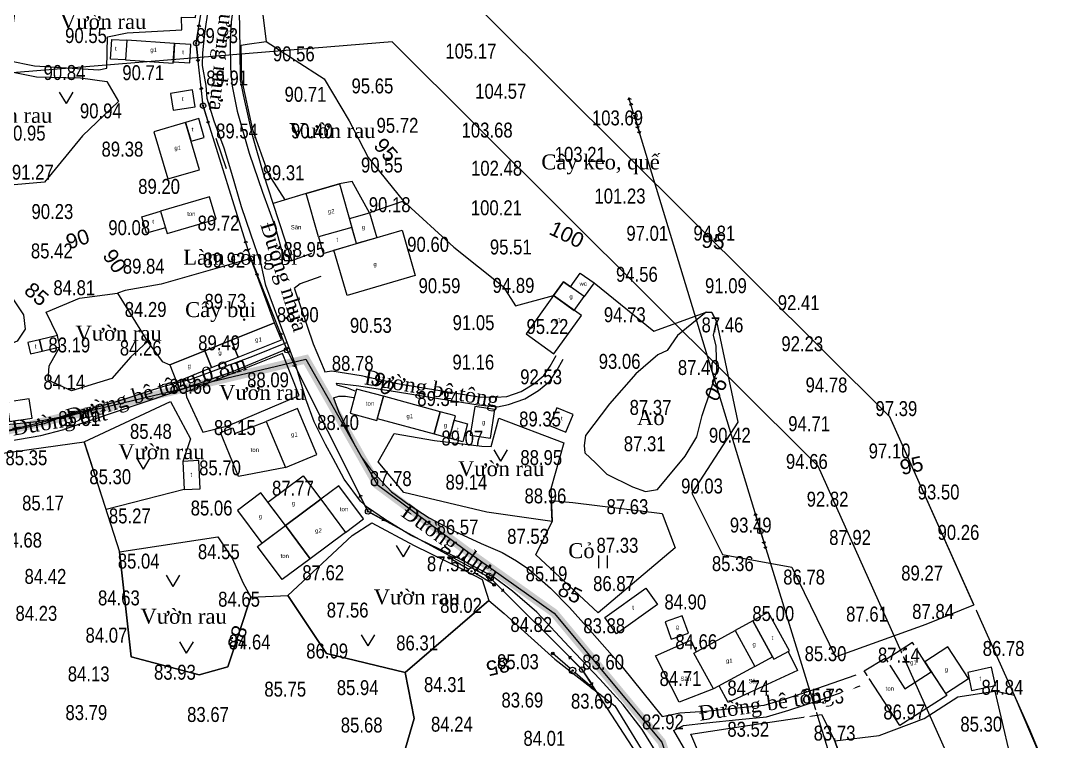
# Model space of a CAD drawing. Header units: metres. Extents: x 429565 to 431255, y 2472510 to 2473324.
# Drawn here: x 429874.8 to 430120.7, y 2472977.6 to 2473146.4 of the extents above; entities that cross this region are included whole.
import ezdxf
from ezdxf.enums import TextEntityAlignment as Align

# ---------------------------------------------------------------- set-up
doc = ezdxf.new("R2010")
doc.units = ezdxf.units.M
doc.set_wipeout_variables(frame=1)
doc.layers.get('0').update_dxf_attribs({"color": 50})
for name, color, linetype in [('BV_Ten_Chugiai', 7, 'Continuous'), ('cdct', 7, 'Continuous'), ('cdht', 7, 'Continuous'), ('co2000', 3, 'Continuous'), ('Docao', 7, 'Continuous'), ('duong', 9, 'Continuous'), ('duongdien', 233, 'Continuous'), ('Ghichu', 7, 'Continuous'), ('hanh nha', 6, 'Continuous'), ('MHBS_DongMuc', 3, 'Continuous'), ('nha', 6, 'Continuous'), ('RG', 3, 'Continuous'), ('San', 2, 'Continuous'), ('thuyhe', 4, 'Continuous'), ('tuong', 1, 'Continuous')]:
    doc.layers.add(name, color=color, linetype=linetype)
for name, color, linetype, lineweight in [('PLine_5', 2, 'Continuous', 0), ('PLine_74', 74, 'Continuous', 0), ('rau 2000', 3, 'Continuous', 0)]:
    doc.layers.add(name, color=color, linetype=linetype, lineweight=lineweight)
doc.styles.add('ghichu', font='times.ttf', dxfattribs={"height": 1.5})
doc.styles.get("Standard").update_dxf_attribs({"font": 'arial.ttf'})
doc.linetypes.add('DUONG_MEP_NUOC', pattern='A,0.2,[130,ltypeshp.shx,S=0.15,R=0,X=0,Y=0.15],0.05,[130,ltypeshp.shx,S=0.15,R=0,X=0,Y=0.15],1', length=1.25)
doc.linetypes.add('DUONG_MEP_NUOC1', pattern='A,0.2,[130,ltypeshp.shx,S=0.15,R=0,X=0,Y=-0.15],0.05,[130,ltypeshp.shx,S=0.15,R=0,X=0,Y=-0.15],1', length=1.25)
doc.linetypes.add('HDPE710', pattern='A,1,-0.3,["HDPE 710",Standard,S=0.1,R=0,X=-0.1,Y=-0.05],-0.8', length=2.1)
doc.linetypes.add('R_GIOI_TV', pattern='A,0,[133,ltypeshp.shx,S=0.04,R=0,X=-0.03,Y=0],-0.5', length=0.5)
doc.linetypes.add('TUONG_XAY', pattern='A,0.1,[130,ltypeshp.shx,S=0.15,R=-90,X=0,Y=0.12],0.05,[130,ltypeshp.shx,S=0.15,R=-90,X=-0.05,Y=0.24],0.01,[130,ltypeshp.shx,S=0.12,R=0,X=0.09,Y=0.12],0.01,[130,ltypeshp.shx,S=0.12,R=0,X=-0.22,Y=0.12],2.4', length=2.57)

# ---------------------------------------------------------------- blocks, each defined once
blk = doc.blocks.new('ttin')
for points in [[(-1.9, 0, 1), (-2.1, 0, 1)], [(-0.045, 0, 1), (0.045, 0, 1)], [(1.9, 0, 1), (2.1, 0, 1)]]:
    blk.add_hatch(color=256).paths.add_polyline_path(points)
for points in [[(-2, 0), (-0.25, 0)], [(0.25, 0), (2, 0)]]:
    blk.add_lwpolyline(points)
for centre, radius in [((-2, 0), 0.1), ((0, 0), 0.25), ((0, 0), 0.0452), ((2, 0), 0.1)]:
    blk.add_circle(centre, radius)
blk = doc.blocks.new('hathe_dynamic')
at = {"layer": 'cdht'}
blk.add_hatch(color=256, dxfattribs=at).paths.add_polyline_path([(0.05, 0, 1), (-0.05, 0, 1)])
for p, q in [((0.25, 0), (1.75, 0)), ((1.75, 0), (1.558, 0.161)), ((1.75, 0), (1.558, -0.161))]:
    blk.add_line(p, q, dxfattribs=at)
for radius in [0.25, 0.05]:
    blk.add_circle((0, 0), radius, dxfattribs=at)
blk = doc.blocks.new('caothe_dynamic')
at = {"layer": 'cdct'}
blk.add_hatch(color=256, dxfattribs=at).paths.add_polyline_path([(0.05, 0, 1), (-0.05, 0, 1)])
for p, q in [((0.25, 0), (1.75, 0)), ((1.25, 0), (1.058, 0.161)), ((1.25, 0), (1.058, -0.161)), ((1.75, 0), (1.558, 0.161)), ((1.75, 0), (1.558, -0.161))]:
    blk.add_line(p, q, dxfattribs=at)
for radius in [0.25, 0.05]:
    blk.add_circle((0, 0), radius, dxfattribs=at)
blk = doc.blocks.new('cothap')
for p, q in [((-0.214, 0.74), (-0.214, -0.01)), ((0.286, 0.74), (0.286, -0.01))]:
    blk.add_line(p, q)
blk = doc.blocks.new('rau')
for q in [(-0.45, 0.75), (0.45, 0.75)]:
    blk.add_line((0, 0), q)
blk = doc.blocks.new('A$Ce915ad33')
at = {"layer": 'duong', "color": 8}
for points in [[(430023.39, 2472975.61), (430020.28, 2472980.52), (430015.86, 2472986.3), (430010.4, 2472992.26), (430003.21, 2472999.83), (429995.63, 2473007.99), (429989.96, 2473012.86), (429985.37, 2473016.35), (429977.22, 2473020.64), (429966.04, 2473025.98), (429960.19, 2473029.56), (429956, 2473032.45), (429954.33, 2473033.93), (429950.52, 2473039.07), (429947.96, 2473043.98), (429946.15, 2473047.19), (429943.48, 2473052.5), (429941.57, 2473057.83), (429939.37, 2473065.25), (429937.65, 2473069.85), (429935.19, 2473076.24), (429932.14, 2473084.45), (429931.08, 2473089.41), (429928.63, 2473096.48), (429926.48, 2473102.9), (429924.2, 2473110.68), (429922.41, 2473116.59), (429920.09, 2473122.93), (429918.41, 2473128.22), (429918.21, 2473131.28), (429917.37, 2473136), (429917.4, 2473138.94), (429917.89, 2473143.42), (429918.72, 2473149.39)], [(429926.78, 2473160.81), (429924.95, 2473152.94), (429924.03, 2473146.17), (429923.82, 2473141.15), (429923.93, 2473135.36), (429924.28, 2473131.14), (429925.44, 2473125.27), (429928.28, 2473115.44), (429931.38, 2473106.28), (429934.35, 2473098.22), (429936.28, 2473091.12), (429936.56, 2473090.31)], [(429936.56, 2473090.31), (429937.41, 2473090.28), (429938.25, 2473090.27), (429942.91, 2473092.04)], [(429871.73, 2473048.04), (429879.49, 2473049.31), (429884.89, 2473050.7)], [(429945.02, 2473086.52), (429940.22, 2473084.83), (429938.82, 2473083.77)], [(429938.82, 2473083.77), (429938.86, 2473083.64), (429943.28, 2473070.76), (429945.81, 2473064.73), (429945.98, 2473064.22)], [(429937.17, 2473071.11), (429929.05, 2473067.86), (429914.39, 2473062.39), (429907.93, 2473060.69), (429897.4, 2473057.28), (429884.07, 2473053.51)], [(429937.68, 2473069.78), (429936.85, 2473069.49), (429924.15, 2473064.18), (429909.6, 2473059.09), (429884.89, 2473050.7)], [(429945.98, 2473064.22), (429947.62, 2473064.48), (429947.62, 2473064.48), (429954.51, 2473063.36), (429963.38, 2473061.46), (429973.38, 2473059.8), (429982.06, 2473058.39), (429986.06, 2473058.33), (429988.61, 2473058.47), (429992, 2473059.66), (429994.9, 2473061.4), (429997.25, 2473063.36), (429998.74, 2473065.53), (430000.18, 2473068.1)], [(429948.7, 2473061.58), (429948.7, 2473061.58), (429953.98, 2473060.93), (429963.03, 2473059.58), (429973.07, 2473057.92), (429981.89, 2473056.48), (429986.42, 2473056.02), (429988.98, 2473056.58), (429992.81, 2473057.93), (429996.01, 2473059.84), (429998.67, 2473062.06), (430000.36, 2473064.52), (430001.84, 2473067.17)], [(429948.05, 2473058.16), (429949.3, 2473058.51), (429950.81, 2473058.53), (429952.68, 2473058.23)], [(429948.05, 2473058.16), (429949.17, 2473054.92), (429952.75, 2473047.47), (429954.58, 2473044.25), (429956.7, 2473041.42), (429959.34, 2473038.53), (429961.61, 2473036.17), (429965.77, 2473033.1), (429970.43, 2473030.08), (429976.37, 2473026.92), (429982.63, 2473024.06), (429987.54, 2473021.9), (429990.88, 2473020.02), (429993.77, 2473018.06), (429998.87, 2473013.55), (430003.26, 2473009.05), (430008.57, 2473003.1), (430015.65, 2472995.13), (430025.03, 2472983.56)], [(430025.03, 2472983.56), (430029.11, 2472984.4), (430035.11, 2472984.76), (430042.63, 2472985.58), (430048.9, 2472986.18), (430053.86, 2472987.65), (430061.21, 2472990.08), (430070.45, 2472993.33)], [(430027.64, 2472980.25), (430029.95, 2472981.46), (430035.4, 2472982.02), (430042.91, 2472982.84), (430049.43, 2472983.46), (430054.69, 2472985.03), (430062.09, 2472987.48), (430071.36, 2472990.73)], [(430027.64, 2472980.25), (430031.88, 2472972.98), (430034.35, 2472967.07), (430035.51, 2472961.53), (430036.14, 2472957.3), (430036.85, 2472949.29)]]:
    blk.add_lwpolyline(points, dxfattribs=at)
for points, elevation in [([(429884.07, 2473053.51), (429880.25, 2473052.08), (429873.05, 2473050.57), (429867.13, 2473049.37), (429862.13, 2473048.11), (429859.47, 2473048.21), (429856.51, 2473048.61), (429853.94, 2473049.49), (429851.28, 2473053.04), (429849.16, 2473057.43), (429847.29, 2473062.45), (429843.73, 2473069.89), (429841.34, 2473075.52), (429839.36, 2473081.24), (429836.44, 2473086.53), (429834.15, 2473091.03), (429832.5, 2473095.13), (429830.92, 2473098.84), (429829.34, 2473101.88)], 85.44), ([(429953.12, 2473059.68), (429951.13, 2473060.51), (429949.64, 2473060.85), (429948.89, 2473061.11), (429948.7, 2473061.58)], 89.11)]:
    blk.add_lwpolyline(points, dxfattribs=dict(at, elevation=elevation))
at = {"layer": 'duongdien', "color": 8}
for points in [[(430260.73, 2472887.86), (430225.03, 2472875.26), (430190.84, 2472867.37), (430166.42, 2472854.58), (430143.13, 2472842.98), (430112.57, 2472815.79), (430077.95, 2472795.6), (430073.14, 2472832.43), (430054.73, 2472868.05), (430034.11, 2472899.55), (430027.76, 2472936.82), (430027.78, 2472961.36), (430006.26, 2472994.53), (429984.8, 2473015.92), (429956.1, 2473031.54), (429937.13, 2473069.32), (429928.67, 2473090.76), (429917.46, 2473126.54), (429915.86, 2473141.2), (429921.86, 2473178.19)], [(430018.47, 2473124.2), (430048.01, 2473026.94), (430092.82, 2472881.6), (430141.29, 2472651.85)]]:
    blk.add_lwpolyline(points, dxfattribs=at)
at = {"layer": 'nha', "color": 8}
for points in [[(429899.58, 2473141.86), (429899.29, 2473137.25), (429895.82, 2473137.47), (429896.11, 2473142.08)], [(429899.29, 2473137.25), (429910.5, 2473136.54), (429910.79, 2473141.15), (429899.58, 2473141.86)], [(429910.79, 2473141.15), (429910.52, 2473136.85), (429914.33, 2473136.61), (429914.6, 2473140.91)], [(429909.87, 2473129.44), (429910.47, 2473125.54), (429915.6, 2473126.32), (429915, 2473130.23)], [(429909.21, 2473109.39), (429916.61, 2473111.55), (429913.38, 2473122.62), (429905.97, 2473120.45)], [(429913.38, 2473122.62), (429914.67, 2473118.21), (429917.75, 2473119.11), (429916.47, 2473123.52)], [(429941.63, 2473106.03), (429949.43, 2473108.25), (429952.32, 2473098.05), (429944.53, 2473095.83)], [(429907.5, 2473101.86), (429909.05, 2473096.63), (429920.52, 2473100.01), (429918.97, 2473105.25)], [(429907.5, 2473101.86), (429908.65, 2473097.98), (429904.24, 2473096.68), (429903.09, 2473100.56)], [(429953.4, 2473094.26), (429951.73, 2473100.13), (429956.47, 2473101.47), (429958.14, 2473095.61)], [(429952.32, 2473098.05), (429944.53, 2473095.83), (429945.62, 2473091.98), (429953.4, 2473094.26)], [(429948.13, 2473092.72), (429964.08, 2473097.39), (429967.17, 2473086.8), (429951.22, 2473082.14)], [(430006.72, 2473081.84), (430003.5, 2473084.14), (430005.81, 2473087.37), (430009.03, 2473085.06)], [(429999.55, 2473082.09), (430004.41, 2473078.61), (430006.72, 2473081.84), (430001.86, 2473085.32)], [(429993.14, 2473073.14), (429999.65, 2473068.47), (430006.07, 2473077.42), (429999.55, 2473082.09)], [(429924.08, 2473071.68), (429925.67, 2473067.71), (429935.81, 2473071.76), (429934.22, 2473075.74)], [(429879.18, 2473071.76), (429879.8, 2473069.11), (429883.95, 2473070.07), (429883.34, 2473072.72)], [(429876.46, 2473071.13), (429877.08, 2473068.48), (429879.8, 2473069.11), (429879.18, 2473071.76)], [(429925.67, 2473067.71), (429924.08, 2473071.68), (429917.88, 2473069.19), (429919.47, 2473065.22)], [(429919.47, 2473065.22), (429917.88, 2473069.19), (429909.66, 2473065.9), (429911.25, 2473061.93)], [(429871.5, 2473057.12), (429872.15, 2473052.62), (429877.42, 2473053.38), (429876.77, 2473057.88)], [(429953.43, 2473060.21), (429951.9, 2473054.58), (429958.16, 2473052.88), (429959.69, 2473058.51)], [(429959.69, 2473058.51), (429958.28, 2473053.32), (429971.6, 2473049.7), (429973.01, 2473054.89)], [(429932.28, 2473052.63), (429936.78, 2473041.86), (429944.09, 2473044.9), (429939.59, 2473055.68)], [(429981.09, 2473056.15), (429980.05, 2473049.43), (429984.75, 2473048.71), (429985.79, 2473055.43)], [(429998.63, 2473051.69), (430002.42, 2473050.13), (430004.12, 2473054.27), (430000.32, 2473055.82)], [(429973.01, 2473054.89), (429971.6, 2473049.7), (429975.15, 2473048.73), (429976.56, 2473053.92)], [(429975.15, 2473048.73), (429976.28, 2473052.89), (429979.4, 2473052.04), (429978.27, 2473047.88)], [(429913.02, 2473036.65), (429916.76, 2473036.83), (429916.45, 2473043.44), (429912.71, 2473043.26)], [(429945.02, 2473034.4), (429936.74, 2473028.23), (429932.63, 2473033.74), (429940.92, 2473039.91)], [(429931.23, 2473024.11), (429936.74, 2473028.23), (429931.03, 2473035.88), (429925.52, 2473031.77)], [(429945.02, 2473034.4), (429950.82, 2473026.63), (429955.05, 2473029.79), (429949.25, 2473037.56)], [(429936.74, 2473028.23), (429945.02, 2473034.4), (429950.82, 2473026.63), (429942.54, 2473020.45)], [(429936.74, 2473028.23), (429942.54, 2473020.45), (429936, 2473015.58), (429930.2, 2473023.35)], [(430011.59, 2473006.73), (430021.15, 2473013.57), (430023.88, 2473009.75), (430014.32, 2473002.91)], [(430025.69, 2473005.73), (430027.13, 2473001.63), (430031.15, 2473003.04), (430029.71, 2473007.14)], [(430046.21, 2473005.95), (430051.16, 2472996.94), (430054.79, 2472998.93), (430049.85, 2473007.94)], [(430042.08, 2473003.69), (430046.69, 2472995.27), (430050.82, 2472997.53), (430046.21, 2473005.95)], [(430032.43, 2472998.4), (430042.08, 2473003.69), (430046.69, 2472995.27), (430037.03, 2472989.98)], [(430077.42, 2472996.86), (430081.81, 2472990.02), (430088.02, 2472994.01), (430083.63, 2473000.85)], [(430086.51, 2472996.36), (430091.35, 2472988.94), (430096.74, 2472992.45), (430091.9, 2472999.87)], [(430102.15, 2472995.06), (430096.56, 2472993.88), (430097.46, 2472989.61), (430103.05, 2472990.79)]]:
    blk.add_lwpolyline(points, close=True, dxfattribs=at)
for points in [[(429941.63, 2473106.03), (429933.86, 2473103.63)], [(429936.78, 2473041.86), (429925.73, 2473039.77), (429921.54, 2473050.07), (429924.43, 2473051.12), (429924.93, 2473049.78), (429932.28, 2473052.63)], [(430088.02, 2472994.01), (430091.65, 2472988.47), (430080.68, 2472981.41), (430072.33, 2472994.24), (430077.23, 2472997.21), (430077.42, 2472996.86)]]:
    blk.add_lwpolyline(points, dxfattribs=at)
at = {"layer": 'PLine_5', "color": 8, "flags": 128}
blk.add_lwpolyline([(429754.27, 2473022.57), (429941.54, 2473067.17), (429958.23, 2473037.84), (429978.95, 2473022.51), (429999.72, 2473007.75), (430024.9, 2472977.52), (430034.18, 2472949.16), (430036.48, 2472913.39), (430043.03, 2472893.46), (430064.68, 2472863.45), (430078.43, 2472825.38), (430082.49, 2472806.16), (430106.62, 2472818.28), (430137.55, 2472844.98), (430177.62, 2472868.19), (430229.07, 2472883.78), (430231, 2472883.79), (430268.55, 2472897.01)], dxfattribs=at)
at = {"layer": 'PLine_74', "color": 8, "flags": 128}
for points in [[(430755.16, 2472869.51), (430572.78, 2472900.71), (430404.39, 2472985.78), (430266.67, 2472993.77), (430127.6, 2472940.94), (430111.2, 2472980.26), (430078.3, 2473053.71), (429969.3, 2473162.16), (429793.99, 2473147.91), (429784.41, 2473322.08), (429565.63, 2473315.24), (429616.9, 2472965.41), (429670.7, 2472871.67), (429837.73, 2472692.12), (429864, 2472597.41), (430001.8, 2472600.69), (430068.37, 2472706.22), (430291.61, 2472819.2), (430384.04, 2472791.81), (430513.54, 2472748.35), (430684.57, 2472710.27)], [(430745.85, 2472850.81), (430566.44, 2472881.51), (430399.08, 2472966.06), (430269.78, 2472973.55), (430116.59, 2472915.37), (430092.84, 2472972.32), (430061.56, 2473042.15), (429961.73, 2473141.48), (429775.15, 2473126.31), (429765.51, 2473301.48), (429588.67, 2473295.95), (429636.14, 2472972.07), (429636.14, 2472972.07), (429686.91, 2472883.62), (429855.7, 2472702.17), (429879.11, 2472617.77), (429990.6, 2472620.43), (430054.41, 2472721.57), (430289.67, 2472840.63), (430390.06, 2472810.88), (430518.91, 2472767.64), (430692.33, 2472729.03)], [(430745.85, 2472850.81), (430566.44, 2472881.51), (430399.08, 2472966.06), (430269.78, 2472973.55), (430116.59, 2472915.37), (430092.84, 2472972.32), (430061.56, 2473042.15), (429961.73, 2473141.48), (429775.15, 2473126.31), (429765.51, 2473301.48), (429588.67, 2473295.95), (429636.14, 2472972.07), (429636.14, 2472972.07), (429686.91, 2472883.62), (429855.7, 2472702.17), (429879.11, 2472617.77), (429990.6, 2472620.43), (430054.41, 2472721.57), (430289.67, 2472840.63), (430390.06, 2472810.88), (430518.91, 2472767.64), (430692.33, 2472729.03)]]:
    blk.add_lwpolyline(points, dxfattribs=at)
at = {"layer": 'RG', "color": 8, "linetype": 'R_GIOI_TV', "ltscale": 3}
for points in [[(429930.03, 2473158.96), (429932.28, 2473141.6), (429945.83, 2473132.86), (429951.71, 2473122.97), (429956.16, 2473114.41), (429964.41, 2473104.23), (429976.19, 2473093.43), (429987.77, 2473084.2), (429990.61, 2473079.73), (429999.55, 2473082.09), (430001.86, 2473085.32), (430003.5, 2473084.14), (430005.81, 2473087.37), (430009.03, 2473085.06), (430023.05, 2473073.75), (430035.3, 2473078.24), (430036.6, 2473078.16), (430037.68, 2473076.07), (430042.73, 2473052.49), (430031.92, 2473035.83), (430039.09, 2473021.45), (430055.36, 2473018.52), (430065.55, 2472997.49), (430086.84, 2473005.19), (430098.02, 2473009.67), (430078.3, 2473053.71), (429969.3, 2473162.16)], [(429889.4, 2473055.39), (429883.79, 2473053.57), (429878.54, 2473052.54), (429868.33, 2473051.54), (429855.26, 2473050.38), (429853.25, 2473056.33), (429850.87, 2473063.9)]]:
    blk.add_lwpolyline(points, dxfattribs=at)
for points in [[(429873.57, 2473149.92), (429871.84, 2473137.1), (429878, 2473135.88), (429893.08, 2473134.91), (429894.94, 2473135.36), (429895.07, 2473142.67), (429899.69, 2473143.64), (429912.47, 2473144.28), (429912.4, 2473147.29), (429915.68, 2473147.23), (429916.32, 2473154.47), (429908.3, 2473153.83), (429886.24, 2473152.15), (429885.09, 2473150.74), (429879.29, 2473150.47), (429879.12, 2473154.12), (429872.08, 2473153.61)], [(429894.92, 2473132.19), (429897.66, 2473127.53), (429889.25, 2473119.5), (429880.29, 2473108.63), (429868.68, 2473107.62), (429857.17, 2473112.74), (429846.38, 2473124.24), (429843.82, 2473130.45), (429839.14, 2473141.17), (429855.41, 2473145.65), (429859.16, 2473142.27), (429865.56, 2473135.87), (429878.45, 2473133.32), (429888.78, 2473133.04)], [(429927.76, 2473140.96), (429932.28, 2473141.6), (429945.83, 2473132.86), (429951.71, 2473122.97), (429956.16, 2473114.41), (429964.41, 2473104.23), (429956.47, 2473101.47), (429952.36, 2473108.82), (429949.43, 2473108.25), (429941.63, 2473106.03), (429936.66, 2473104.5), (429932.83, 2473110.58), (429929.1, 2473120.89), (429926.56, 2473132.77), (429926.39, 2473140.74)], [(429897.45, 2473082.66), (429904.44, 2473071.33), (429907.85, 2473066.69), (429909.66, 2473065.9), (429917.88, 2473069.19), (429924.08, 2473071.68), (429934.22, 2473075.74), (429928.67, 2473090.76), (429920.77, 2473088.49), (429907.67, 2473084.76), (429899.21, 2473083.29)], [(429897.45, 2473082.66), (429904.44, 2473071.33), (429900.55, 2473067.76), (429896.13, 2473062.64), (429886.65, 2473059.77), (429881.21, 2473062.25), (429881.45, 2473065.67), (429883.95, 2473070.07), (429883.34, 2473072.72), (429880.75, 2473078.24), (429888.51, 2473081.5)], [(429913.6, 2473058.36), (429917.44, 2473050.15), (429923.25, 2473051.57), (429939.97, 2473058.69), (429936.09, 2473068.53), (429913.4, 2473059.5)], [(429894.74, 2473032), (429889.65, 2473047.83), (429909.86, 2473057.31), (429914.53, 2473048.55), (429912.71, 2473043.26), (429913.02, 2473036.65)], [(429761.38, 2473031.72), (429789.03, 2473055.32), (429813.99, 2473048.79), (429826.67, 2473049.18), (429827.82, 2473035.36), (429860.46, 2473043.81), (429889.65, 2473047.83), (429897.91, 2473022.13), (429900.64, 2472997.49), (429916.57, 2472993.27), (429923.3, 2472995.19), (429928.67, 2473011.5), (429937.31, 2473011.88), (429946.34, 2472998.26), (429964.77, 2472993.85), (429966.88, 2472983.1), (429959.39, 2472957.4), (429885.85, 2472949.53), (429854.55, 2472960.85), (429813.84, 2472983.68), (429793.87, 2472993.27), (429773.63, 2473006.19), (429765.57, 2473015.98)], [(429986.71, 2473053.41), (430001.93, 2473047.58), (429998.88, 2473036.81), (429999.21, 2473029.17), (429983.91, 2473031.38), (429964.5, 2473035.99), (429958.49, 2473043.14), (429962.19, 2473049.8), (429971.65, 2473048.15), (429982.76, 2473046.84), (429984.98, 2473046.75)], [(430004.07, 2473033.66), (430024.96, 2473031.06), (430028.07, 2473023.03), (430010.04, 2473007.83), (429995.44, 2473021.38), (429999.21, 2473029.17), (429999, 2473034.15)], [(429984.41, 2473010.67), (429964.77, 2472993.85), (429946.34, 2472998.26), (429937.31, 2473011.88), (429952.36, 2473025.9), (429957.02, 2473028.89), (429966.9, 2473023.54), (429977.94, 2473018.19), (429982.8, 2473015.59)], [(429928.67, 2473011.5), (429923.3, 2472995.19), (429916.57, 2472993.27), (429900.64, 2472997.49), (429897.91, 2473022.13), (429920.95, 2473025.58), (429924.39, 2473020.43), (429926.81, 2473014.89)], [(430025.54, 2472954.12), (430008.16, 2472953.94), (429988.1, 2472953.05), (429974.56, 2472950), (429959.39, 2472957.4), (429966.88, 2472983.1), (429964.77, 2472993.85), (429984.41, 2473010.67), (429987.99, 2473007.63), (429999.82, 2472996.98), (430013.9, 2472986.02), (430022.41, 2472972.15), (430026.18, 2472959.5)], [(430102.94, 2472989.46), (430107.94, 2472967.79), (430110.56, 2472957.58), (430082.55, 2472950.84), (430080.12, 2472958.27), (430073.87, 2472959.45), (430068.29, 2472969.48), (430065.41, 2472977.85), (430075.85, 2472979.08), (430086.34, 2472983.07), (430094.24, 2472988.17)], [(430110.56, 2472957.58), (430117.25, 2472959.57), (430119.46, 2472960.46), (430107.53, 2472988.45), (430107.53, 2472988.45), (430102.94, 2472989.46), (430107.94, 2472967.79)], [(430062.29, 2472984.03), (430065.41, 2472977.85), (430068.29, 2472969.48), (430073.87, 2472959.45), (430080.12, 2472958.27), (430082.55, 2472950.84), (430110.56, 2472957.58), (430117.25, 2472959.57), (430120.55, 2472949.08), (430103.06, 2472943.79), (430085.96, 2472935.77), (430073.26, 2472927.28), (430054.74, 2472935.09), (430048.14, 2472942.58), (430039.24, 2472949.07), (430039.14, 2472957.76), (430035.54, 2472970.4), (430031.74, 2472979.39), (430046.53, 2472981.68)]]:
    blk.add_lwpolyline(points, close=True, dxfattribs=at)
at = {"layer": 'San', "color": 8}
for points in [[(430037.03, 2472989.98), (430028.96, 2472986.91), (430023.44, 2472997.74), (430031.69, 2473001.41), (430032.94, 2472998.69)], [(430054.48, 2472998.76), (430056.66, 2472994.3), (430040.47, 2472986.82), (430038.35, 2472990.7)]]:
    blk.add_lwpolyline(points, dxfattribs=at)
at = {"layer": 'thuyhe', "color": 8, "linetype": 'DUONG_MEP_NUOC1', "ltscale": 3}
blk.add_lwpolyline([(429868.97, 2473087.86), (429873.1, 2473081.13), (429875.44, 2473077.62), (429875.78, 2473074.19), (429873.92, 2473071.44), (429867.6, 2473068.69), (429861.13, 2473067.38), (429852.53, 2473066.56), (429848.75, 2473066.63), (429846.68, 2473068.07), (429844.66, 2473070.66), (429842.53, 2473075.37), (429841.51, 2473079.87), (429840.71, 2473083.27), (429842.26, 2473084.56), (429846.33, 2473085.88), (429851.75, 2473087.68), (429857.89, 2473088.97), (429864.14, 2473090.56), (429867.12, 2473090.56)], close=True, dxfattribs=at)
at = {"layer": 'thuyhe', "color": 8, "linetype": 'DUONG_MEP_NUOC', "ltscale": 3}
blk.add_lwpolyline([(430024.01, 2473068.25), (430018.83, 2473063.77), (430012.69, 2473056.71), (430007, 2473049.34), (430006.71, 2473046.98), (430006.88, 2473045.26), (430009.41, 2473042.97), (430012, 2473040.27), (430018.03, 2473037.34), (430021.07, 2473036.25), (430023.89, 2473036.65), (430026.19, 2473039.41), (430030.38, 2473044.52), (430033.14, 2473048.99), (430034.35, 2473053.99), (430036.39, 2473060.05), (430037.76, 2473064.36), (430037.6, 2473070.26), (430037.04, 2473072.8), (430037.68, 2473076.07), (430036.6, 2473078.16), (430035.3, 2473078.24), (430028.57, 2473072.72), (430026.19, 2473069.25)], close=True, dxfattribs=at)
at = {"layer": 'tuong', "color": 8, "linetype": 'TUONG_XAY'}
blk.add_lwpolyline([(429938.25, 2473090.27), (429933.86, 2473103.63), (429931.66, 2473110.38), (429929.15, 2473119.34), (429926.91, 2473129.11), (429926.24, 2473132.64), (429926.12, 2473139.68), (429926, 2473148.83), (429939.19, 2473148.26)], dxfattribs=at)
at = {"layer": 'tuong', "color": 8, "linetype": 'TUONG_XAY', "elevation": 89.42}
blk.add_lwpolyline([(429922.99, 2473111.76), (429920.52, 2473118.88)], dxfattribs=at)
at = {"layer": 'tuong', "color": 8, "elevation": 86.02}
blk.add_lwpolyline([(429907.85, 2473061.27), (429911.25, 2473061.93)], dxfattribs=at)
at = {"color": 8}
for p, xscale, yscale, zscale, rotation in [((429980.35, 2473017.54, 86.22), 3.077165354187855, 3.077165354187855, 3.077165354187855, 148.9142270418804), ((430004.02, 2472994.29, 84.11), 3.077165354463507, 3.077165354463507, 3.077165354463507, 139.3344718886918)]:
    blk.add_blockref('ttin', p, dxfattribs=dict(at, xscale=xscale, yscale=yscale, zscale=zscale, rotation=rotation))
at = {"layer": 'cdct', "color": 8, "xscale": 2.5, "yscale": 2.5, "zscale": 2.5}
for name, p, rotation in [('hathe_dynamic', (429915.86, 2473141.2), 80.79020120319832), ('hathe_dynamic', (429915.86, 2473141.2), 276.2115068108408), ('hathe_dynamic', (429917.46, 2473126.54), 96.21150681084076), ('hathe_dynamic', (429917.46, 2473126.54), 287.3938668713381), ('caothe_dynamic', (430018.47, 2473124.2), 106.8966385896064), ('caothe_dynamic', (430018.47, 2473124.2), 286.8966385896063), ('hathe_dynamic', (429928.67, 2473090.76), 107.3938668713381), ('hathe_dynamic', (429928.67, 2473090.76), 291.5429833312638), ('hathe_dynamic', (429937.13, 2473069.32), 111.5429833312638), ('hathe_dynamic', (429937.13, 2473069.32), 296.6652211026397), ('hathe_dynamic', (429956.1, 2473031.54), 116.6652211026397), ('hathe_dynamic', (429956.1, 2473031.54), 331.4368444505624), ('caothe_dynamic', (430048.01, 2473026.94), 106.8966385896064), ('caothe_dynamic', (430048.01, 2473026.94), 287.1362247311476), ('hathe_dynamic', (429984.8, 2473015.92), 151.4368444505624), ('hathe_dynamic', (429984.8, 2473015.92), 315.1069649166743), ('hathe_dynamic', (430006.26, 2472994.53), 135.1069649166743), ('hathe_dynamic', (430006.26, 2472994.53), 302.9602039828511)]:
    blk.add_blockref(name, p, dxfattribs=dict(at, rotation=rotation))
at = {"layer": 'co2000', "color": 8, "xscale": 4, "yscale": 4, "zscale": 4}
blk.add_blockref('cothap', (430010.97, 2473018.3), dxfattribs=at)
at = {"layer": 'rau 2000', "color": 8, "xscale": 3.5, "yscale": 3.5, "zscale": 3.5}
for p in [(429885.45, 2473127.07), (429987.21, 2473043.32), (429903.49, 2473041.47), (429964.38, 2473020.92), (429910.46, 2473014), (429956.13, 2473000.07), (429913.62, 2472998.38)]:
    blk.add_blockref('rau', p, dxfattribs=at)
at = {"layer": 'Docao', "color": 8, "width": 0.8}
for s, p in [('90.55', (429885.16, 2473141.22)), ('89.73', (429915.86, 2473141.2)), ('90.56', (429933.82, 2473136.94)), ('105.17', (429974.21, 2473137.58)), ('90.84', (429880.11, 2473132.57)), ('90.71', (429898.56, 2473132.53)), ('89.91', (429918.21, 2473131.28)), ('95.65', (429952.24, 2473129.43)), ('104.57', (429981.2, 2473128.18)), ('90.71', (429936.55, 2473127.46)), ('90.94', (429888.63, 2473123.59)), ('103.69', (430008.54, 2473121.94)), ('90.95', (429870.79, 2473118.38)), ('89.54', (429920.52, 2473118.88)), ('90.40', (429938.06, 2473118.9)), ('95.72', (429958.1, 2473120.2)), ('103.68', (429978.01, 2473119.09)), ('89.38', (429893.68, 2473114.63)), ('103.21', (429999.83, 2473113.4)), ('90.55', (429954.45, 2473110.9)), ('91.27', (429872.7, 2473109.23)), ('89.31', (429931.42, 2473109.09)), ('102.48', (429980.23, 2473110.16)), ('89.20', (429902.27, 2473105.9)), ('101.23', (430009.13, 2473103.65)), ('90.18', (429956.28, 2473101.62)), ('90.23', (429877.28, 2473100.02)), ('100.21', (429980.18, 2473100.9)), ('90.08', (429895.28, 2473096.24)), ('89.72', (429916.18, 2473097.31)), ('97.01', (430016.61, 2473094.92)), ('94.81', (430032.31, 2473094.97)), ('90.60', (429965.28, 2473092.33)), ('95.51', (429984.64, 2473091.72)), ('85.42', (429877.14, 2473090.8)), ('88.95', (429936.28, 2473091.12)), ('89.84', (429898.67, 2473087.22)), ('89.92', (429917.56, 2473088.66)), ('94.56', (430014.18, 2473085.32)), ('84.81', (429882.41, 2473082.18)), ('90.59', (429967.94, 2473082.65)), ('94.89', (429985.28, 2473082.72)), ('91.09', (430035.03, 2473082.65)), ('89.73', (429917.8, 2473079)), ('84.29', (429899.12, 2473077.09)), ('92.41', (430052.07, 2473078.68)), ('88.90', (429934.75, 2473075.88)), ('91.05', (429975.92, 2473074)), ('94.73', (430011.34, 2473075.86)), ('90.53', (429951.87, 2473073.37)), ('95.22', (429993.22, 2473073.1)), ('87.46', (430034.22, 2473073.48)), ('89.49', (429916.32, 2473069.28)), ('92.23', (430052.91, 2473069.06)), ('83.19', (429881.25, 2473068.78)), ('84.26', (429897.97, 2473068.06)), ('88.78', (429947.62, 2473064.48)), ('91.16', (429975.87, 2473064.76)), ('93.06', (430010.13, 2473064.94)), ('87.40', (430028.67, 2473063.5)), ('84.14', (429880.06, 2473060.11)), ('88.09', (429927.79, 2473060.61)), ('92.53', (429991.74, 2473061.32)), ('94.78', (430058.58, 2473059.41)), ('85.66', (429909.6, 2473059.09)), ('89.34', (429967.64, 2473056.24)), ('87.37', (430017.37, 2473054.16)), ('97.39', (430074.95, 2473053.88)), ('85.51', (429883.54, 2473051.56)), ('88.15', (429920.02, 2473049.44)), ('88.40', (429944.19, 2473050.62)), ('89.35', (429991.5, 2473051.44)), ('94.71', (430054.52, 2473050.34)), ('85.48', (429900.35, 2473048.55)), ('89.07', (429973.29, 2473046.99)), ('90.42', (430035.94, 2473047.64)), ('87.31', (430016, 2473045.65)), ('85.35', (429871.19, 2473042.37)), ('88.95', (429991.78, 2473042.41)), ('97.10', (430073.36, 2473043.95)), ('85.70', (429916.55, 2473040.01)), ('94.66', (430053.98, 2473041.5)), ('85.30', (429890.83, 2473037.93)), ('87.78', (429956.53, 2473037.49)), ('87.77', (429933.62, 2473035.23)), ('89.14', (429974.25, 2473036.66)), ('90.03', (430029.43, 2473035.75)), ('88.96', (429992.75, 2473033.44)), ('92.82', (430058.84, 2473032.67)), ('93.50', (430084.84, 2473034.35)), ('85.17', (429875.09, 2473031.78)), ('85.06', (429914.57, 2473030.6)), ('87.63', (430011.96, 2473030.92)), ('85.27', (429895.41, 2473028.75)), ('86.57', (429972.16, 2473026.16)), ('93.49', (430040.84, 2473026.6)), ('90.26', (430089.49, 2473024.9)), ('84.68', (429869.95, 2473023.1)), ('87.53', (429988.69, 2473023.98)), ('87.92', (430064.11, 2473023.71)), ('84.55', (429916.26, 2473020.38)), ('87.33', (430009.62, 2473021.88)), ('85.04', (429897.49, 2473018.17)), ('87.51', (429969.9, 2473017.54)), ('85.36', (430036.64, 2473017.58)), ('87.62', (429940.72, 2473015.46)), ('85.19', (429993, 2473015.2)), ('89.27', (430080.98, 2473015.38)), ('84.42', (429875.65, 2473014.59)), ('86.87', (430008.82, 2473012.92)), ('86.78', (430053.34, 2473014.44)), ('84.63', (429892.86, 2473009.56)), ('84.65', (429921, 2473009.25)), ('86.02', (429972.99, 2473007.81)), ('84.90', (430025.52, 2473008.61)), ('84.23', (429873.53, 2473005.94)), ('87.56', (429946.43, 2473006.71)), ('85.00', (430046.12, 2473005.9)), ('87.61', (430068.07, 2473005.78)), ('87.84', (430083.55, 2473006.38)), ('84.82', (429989.44, 2473003.33)), ('83.88', (430006.53, 2473003.04)), ('84.07', (429889.94, 2473000.83)), ('84.64', (429923.48, 2472999.23)), ('86.31', (429962.7, 2472999.02)), ('84.66', (430028.08, 2472999.3)), ('86.09', (429941.63, 2472997.13)), ('85.30', (430058.36, 2472996.5)), ('87.14', (430075.53, 2472996.18)), ('86.78', (430100.06, 2472997.72)), ('85.03', (429986.31, 2472994.62)), ('83.60', (430006.26, 2472994.53)), ('84.13', (429885.78, 2472991.76)), ('83.93', (429905.98, 2472992.16)), ('84.71', (430024.38, 2472990.68)), ('85.75', (429931.82, 2472988.2)), ('85.94', (429948.78, 2472988.55)), ('84.31', (429969.21, 2472989.27)), ('84.74', (430040.27, 2472988.47)), ('84.84', (430099.78, 2472988.62)), ('83.69', (429987.35, 2472985.64)), ('85.73', (430057.8, 2472986.56)), ('83.69', (430003.63, 2472985.38)), ('83.79', (429885.23, 2472982.71)), ('83.67', (429913.73, 2472982.26)), ('82.92', (430020.28, 2472980.52)), ('86.97', (430076.79, 2472982.85)), ('85.68', (429949.72, 2472979.79)), ('84.24', (429970.85, 2472979.99)), ('83.52', (430040.26, 2472978.81)), ('85.30', (430094.83, 2472980.01)), ('84.01', (429992.5, 2472976.68)), ('83.73', (430060.48, 2472977.91))]:
    blk.add_text(s, height=3.5, dxfattribs=at).set_placement(p)
at = {"layer": 'Ghichu', "color": 8, "style": 'ghichu'}
for s, rotation, p in [('Đường nhựa', 263.784, (429921.73, 2473152)), ('Đường nhựa', 287.2955, (429930.84, 2473098.71)), ('Đường bê tông 0.8m', 16.9891, (429886.04, 2473051.97)), ('Đường bê tông', 350.226, (429955.06, 2473061.33)), ('Đường đất', 9.3837, (429872.96, 2473049.28)), ('Đường nhựa', 324.2545, (429963.58, 2473030.65)), ('Đường bê tông', 8.4906, (430033.79, 2472982.52))]:
    blk.add_text(s, height=3.5, rotation=rotation, dxfattribs=at).set_placement(p)
for s, p in [('Vườn rau', (429883.98, 2473144.51)), ('Vườn rau', (429861.97, 2473122.54)), ('Vườn rau', (429937.64, 2473118.97)), ('Cây keo, quế', (429996.69, 2473111.63)), ('Làm cống bi', (429912.82, 2473089.31)), ('Cây bụi', (429913.26, 2473077.06)), ('Vườn rau', (429887.59, 2473071.54)), ('Vườn rau', (429921.22, 2473057.66)), ('Ao', (430019.1, 2473051.78)), ('Vườn rau', (429897.61, 2473043.79)), ('Vườn rau', (429977.19, 2473039.82)), ('Cỏ', (430003, 2473020.62)), ('Vườn rau', (429957.44, 2473009.78)), ('Vườn rau', (429902.82, 2473005.26))]:
    blk.add_text(s, height=3.5, dxfattribs=at).set_placement(p)
at = {"layer": 'MHBS_DongMuc', "color": 8}
for s, rotation, p in [('95', 311.7251, (429960.31, 2473116.2, 95)), ('90', 18.4497, (429888.09, 2473095.36, 90)), ('100', 334.3158, (430002.66, 2473096.41, 100)), ('95', 354.1252, (430036.95, 2473094.85, 95)), ('90', 304.7012, (429896.75, 2473090.19, 90)), ('85', 319.7242, (429878.5, 2473082.44, 85)), ('90', 318.9772, (429959.55, 2473061.5, 90)), ('90', 239.1794, (430037.58, 2473060.23, 90)), ('95', 12.41, (430083.39, 2473042.33, 95)), ('85', 333.3633, (430003.43, 2473012.57, 85)), ('85', 254.5146, (429925.49, 2473002.06, 85)), ('85', 193.3162, (429986.53, 2472995.24, 85))]:
    blk.add_text(s, height=3.5, rotation=rotation, dxfattribs=at).set_placement(p, align=Align.MIDDLE)
at = {"layer": 'nha', "color": 8}
for s, p in [('t', (429896.84, 2473139.4)), ('g1', (429905.11, 2473139.12)), ('t', (429912.58, 2473138.6)), ('t', (429912.53, 2473127.65)), ('t', (429914.79, 2473120.53)), ('g1', (429910.76, 2473116.18)), ('g2', (429946.7, 2473101.33)), ('t', (429905.59, 2473098.94)), ('ton', (429913.76, 2473100.73)), ('Sân', (429938.01, 2473097.59)), ('g', (429954.64, 2473097.64)), ('t', (429948.69, 2473094.72)), ('g', (429957.36, 2473088.97)), ('wc', (430005.63, 2473084.38)), ('g', (430003.27, 2473081.4)), ('g1', (429999.76, 2473075.83)), ('t', (429878.07, 2473069.7)), ('t', (429881.46, 2473070.59)), ('g1', (429929.67, 2473071.29)), ('g', (429921.04, 2473068.21)), ('g', (429913.84, 2473065.12)), ('ton', (429955.59, 2473056.34)), ('g1', (429965.1, 2473053.38)), ('t', (430001.3, 2473052.88)), ('g', (429973.83, 2473051.23)), ('t', (429976.98, 2473050.26)), ('g', (429982.8, 2473051.95)), ('g1', (429938.09, 2473049.09)), ('ton', (429928.62, 2473045.48)), ('t', (429914.52, 2473039.68)), ('g', (429938.25, 2473033)), ('ton', (429949.51, 2473031.61)), ('g', (429930.53, 2473029.92)), ('g2', (429943.71, 2473026.58)), ('ton', (429935.63, 2473020.63)), ('t', (430017.98, 2473008.58)), ('g', (430028.21, 2473004.05)), ('t', (430050.65, 2473001.47)), ('g', (430046.15, 2472999.98)), ('g1', (430039.94, 2472996.11)), ('g1', (430083.07, 2472995.73)), ('g', (430091.16, 2472994.06)), ('Sân', (430029.27, 2472991.89)), ('Sân', (430045.21, 2472991.32)), ('t', (430099.29, 2472992)), ('ton', (430077.35, 2472989.58))]:
    blk.add_text(s, height=1, dxfattribs=at).set_placement(p)

msp = doc.modelspace()

# ---------------------------------------------------------------- linework, layer by layer
at = {"layer": 'PLine_5', "color": 6, "linetype": 'HDPE710', "ltscale": 40, "const_width": 2, "flags": 128}
msp.add_lwpolyline([(429773.39, 2473027.13), (429941.54, 2473067.17), (429958.23, 2473037.84), (429978.95, 2473022.51), (429999.72, 2473007.75), (430024.9, 2472977.52), (430034.18, 2472949.16), (430036.48, 2472913.39), (430043.03, 2472893.46), (430064.68, 2472863.45), (430078.43, 2472825.38), (430082.49, 2472806.16), (430106.62, 2472818.28), (430137.55, 2472844.98), (430177.62, 2472868.19), (430229.07, 2472883.78), (430231, 2472883.79), (430268.55, 2472897.01), (430300.33, 2472925.93), (430327.16, 2472922.19), (430357.87, 2472908.14), (430394.62, 2472891.95), (430435.74, 2472879.65), (430474.83, 2472860.61), (430520.27, 2472825.23), (430547.36, 2472818.45), (430587.53, 2472809.45), (430620.86, 2472797.57), (430653.24, 2472787.35), (430674.4, 2472793.43), (430675.41, 2472793.4), (430703.95, 2472799.03), (430716.44, 2472791.87), (430738.08, 2472773.08), (430755.32, 2472751.2), (430792.79, 2472720.1), (430825.08, 2472702.66), (430852.19, 2472681.27), (430901.16, 2472659.39), (430903.64, 2472658.24), (430938.66, 2472643.27), (430969.91, 2472642.23), (430989.86, 2472635.2), (431004.82, 2472617.02), (431015.77, 2472590.7), (431026.85, 2472572.25), (431054.55, 2472575.08), (431101.86, 2472575.52), (431153.01, 2472570.22)], dxfattribs=at)

# ---------------------------------------------------------------- block references
at = {"layer": 'hanh nha'}
msp.add_blockref('A$Ce915ad33', (0, 0), dxfattribs=at)

# ---------------------------------------------------------------- next in the draw order: wipeouts: each hides what was drawn before it
at = {"color": 7}
msp.add_wipeout([(430029.52, 2472964.37), (430175.8, 2473060.84), (430175.8, 2473057.84)], dxfattribs=at).dxf.layer = 'BV_Ten_Chugiai'

doc.saveas('drawing.dxf')
